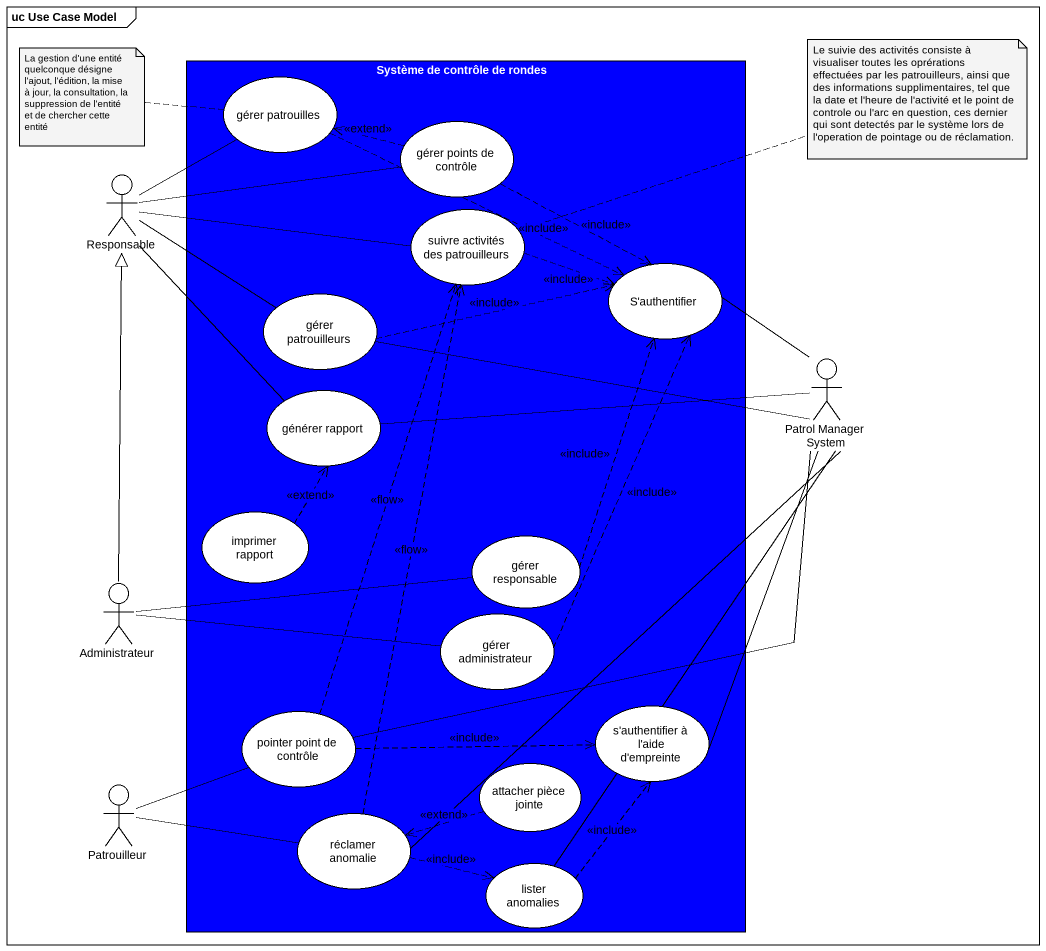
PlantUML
@startuml
mainframe uc Use Case Model
rectangle "Système de contrôle de rondes" as Système_de_contrôle_de #0000FF {
  usecase "gérer patrouilles" as gérer_patrouilles #FFFFFF
  usecase "gérer points de contrôle" as gérer_points_de_contrôle #FFFFFF
  usecase "suivre activités des patrouilleurs" as suivre_activités_des #FFFFFF
  usecase "gérer patrouilleurs" as gérer_patrouilleurs #FFFFFF
  usecase "S'authentifier" as S_authentifier #FFFFFF
  usecase "générer rapport" as générer_rapport #FFFFFF
  usecase "imprimer rapport" as imprimer_rapport #FFFFFF
  usecase "gérer responsable" as gérer_responsable #FFFFFF
  usecase "gérer administrateur" as gérer_administrateur #FFFFFF
  usecase "pointer point de contrôle" as pointer_point_de_contrôle #FFFFFF
  usecase "s'authentifier à l'aide d'empreinte" as s_authentifier_à_l_aide_d #FFFFFF
  usecase "attacher pièce jointe" as attacher_pièce_jointe #FFFFFF
  usecase "réclamer anomalie" as réclamer_anomalie #FFFFFF
  usecase "lister anomalies" as lister_anomalies #FFFFFF
}
actor Responsable #FFFFFF
actor "Patrol Manager System" as Patrol_Manager_System #FFFFFF
actor Administrateur #FFFFFF
actor Patrouilleur #FFFFFF
gérer_patrouilles .right.> S_authentifier : <<include>>
gérer_points_de_contrôle .left.> gérer_patrouilles : <<extend>>
gérer_points_de_contrôle ..> S_authentifier : <<include>>
Responsable -up- gérer_patrouilles
Responsable -right- gérer_points_de_contrôle
Responsable -right- suivre_activités_des
Responsable -right- gérer_patrouilleurs
Responsable -- générer_rapport
suivre_activités_des .right.> S_authentifier : <<include>>
gérer_patrouilleurs .right.> S_authentifier : <<include>>
Patrol_Manager_System -left- gérer_patrouilleurs
Patrol_Manager_System -up- S_authentifier
Patrol_Manager_System -left- générer_rapport
Patrol_Manager_System -- pointer_point_de_contrôle
Patrol_Manager_System -- s_authentifier_à_l_aide_d
Patrol_Manager_System -- lister_anomalies
imprimer_rapport .up.> générer_rapport : <<extend>>
gérer_responsable .up.> S_authentifier : <<include>>
Administrateur -up-|> Responsable
Administrateur -right- gérer_responsable
Administrateur -right- gérer_administrateur
gérer_administrateur .up.> S_authentifier : <<include>>
pointer_point_de_contrôle .up.> suivre_activités_des : <<flow>>
pointer_point_de_contrôle .right.> s_authentifier_à_l_aide_d : <<include>>
attacher_pièce_jointe .left.> réclamer_anomalie : <<extend>>
Patrouilleur -right- pointer_point_de_contrôle
Patrouilleur -right- réclamer_anomalie
réclamer_anomalie .up.> suivre_activités_des : <<flow>>
réclamer_anomalie -up- Patrol_Manager_System
réclamer_anomalie .right.> lister_anomalies : <<include>>
lister_anomalies .up.> s_authentifier_à_l_aide_d : <<include>>
note left of gérer_patrouilles : La gestion d'une entité quelconque désigne l'ajout, l'édition, la mise à jour, la consultation, la suppression de l'entité et de chercher cette entité
note right of suivre_activités_des : Le suivie des activités consiste à visualiser toutes les oprérations effectuées par les patrouilleurs, ainsi que des informations supplimentaires, tel que la date et l'heure de l'activité et le point de controle ou l'arc en question, ces dernier qui sont detectés par le système lors de l'operation de pointage ou de réclamation.
@enduml
